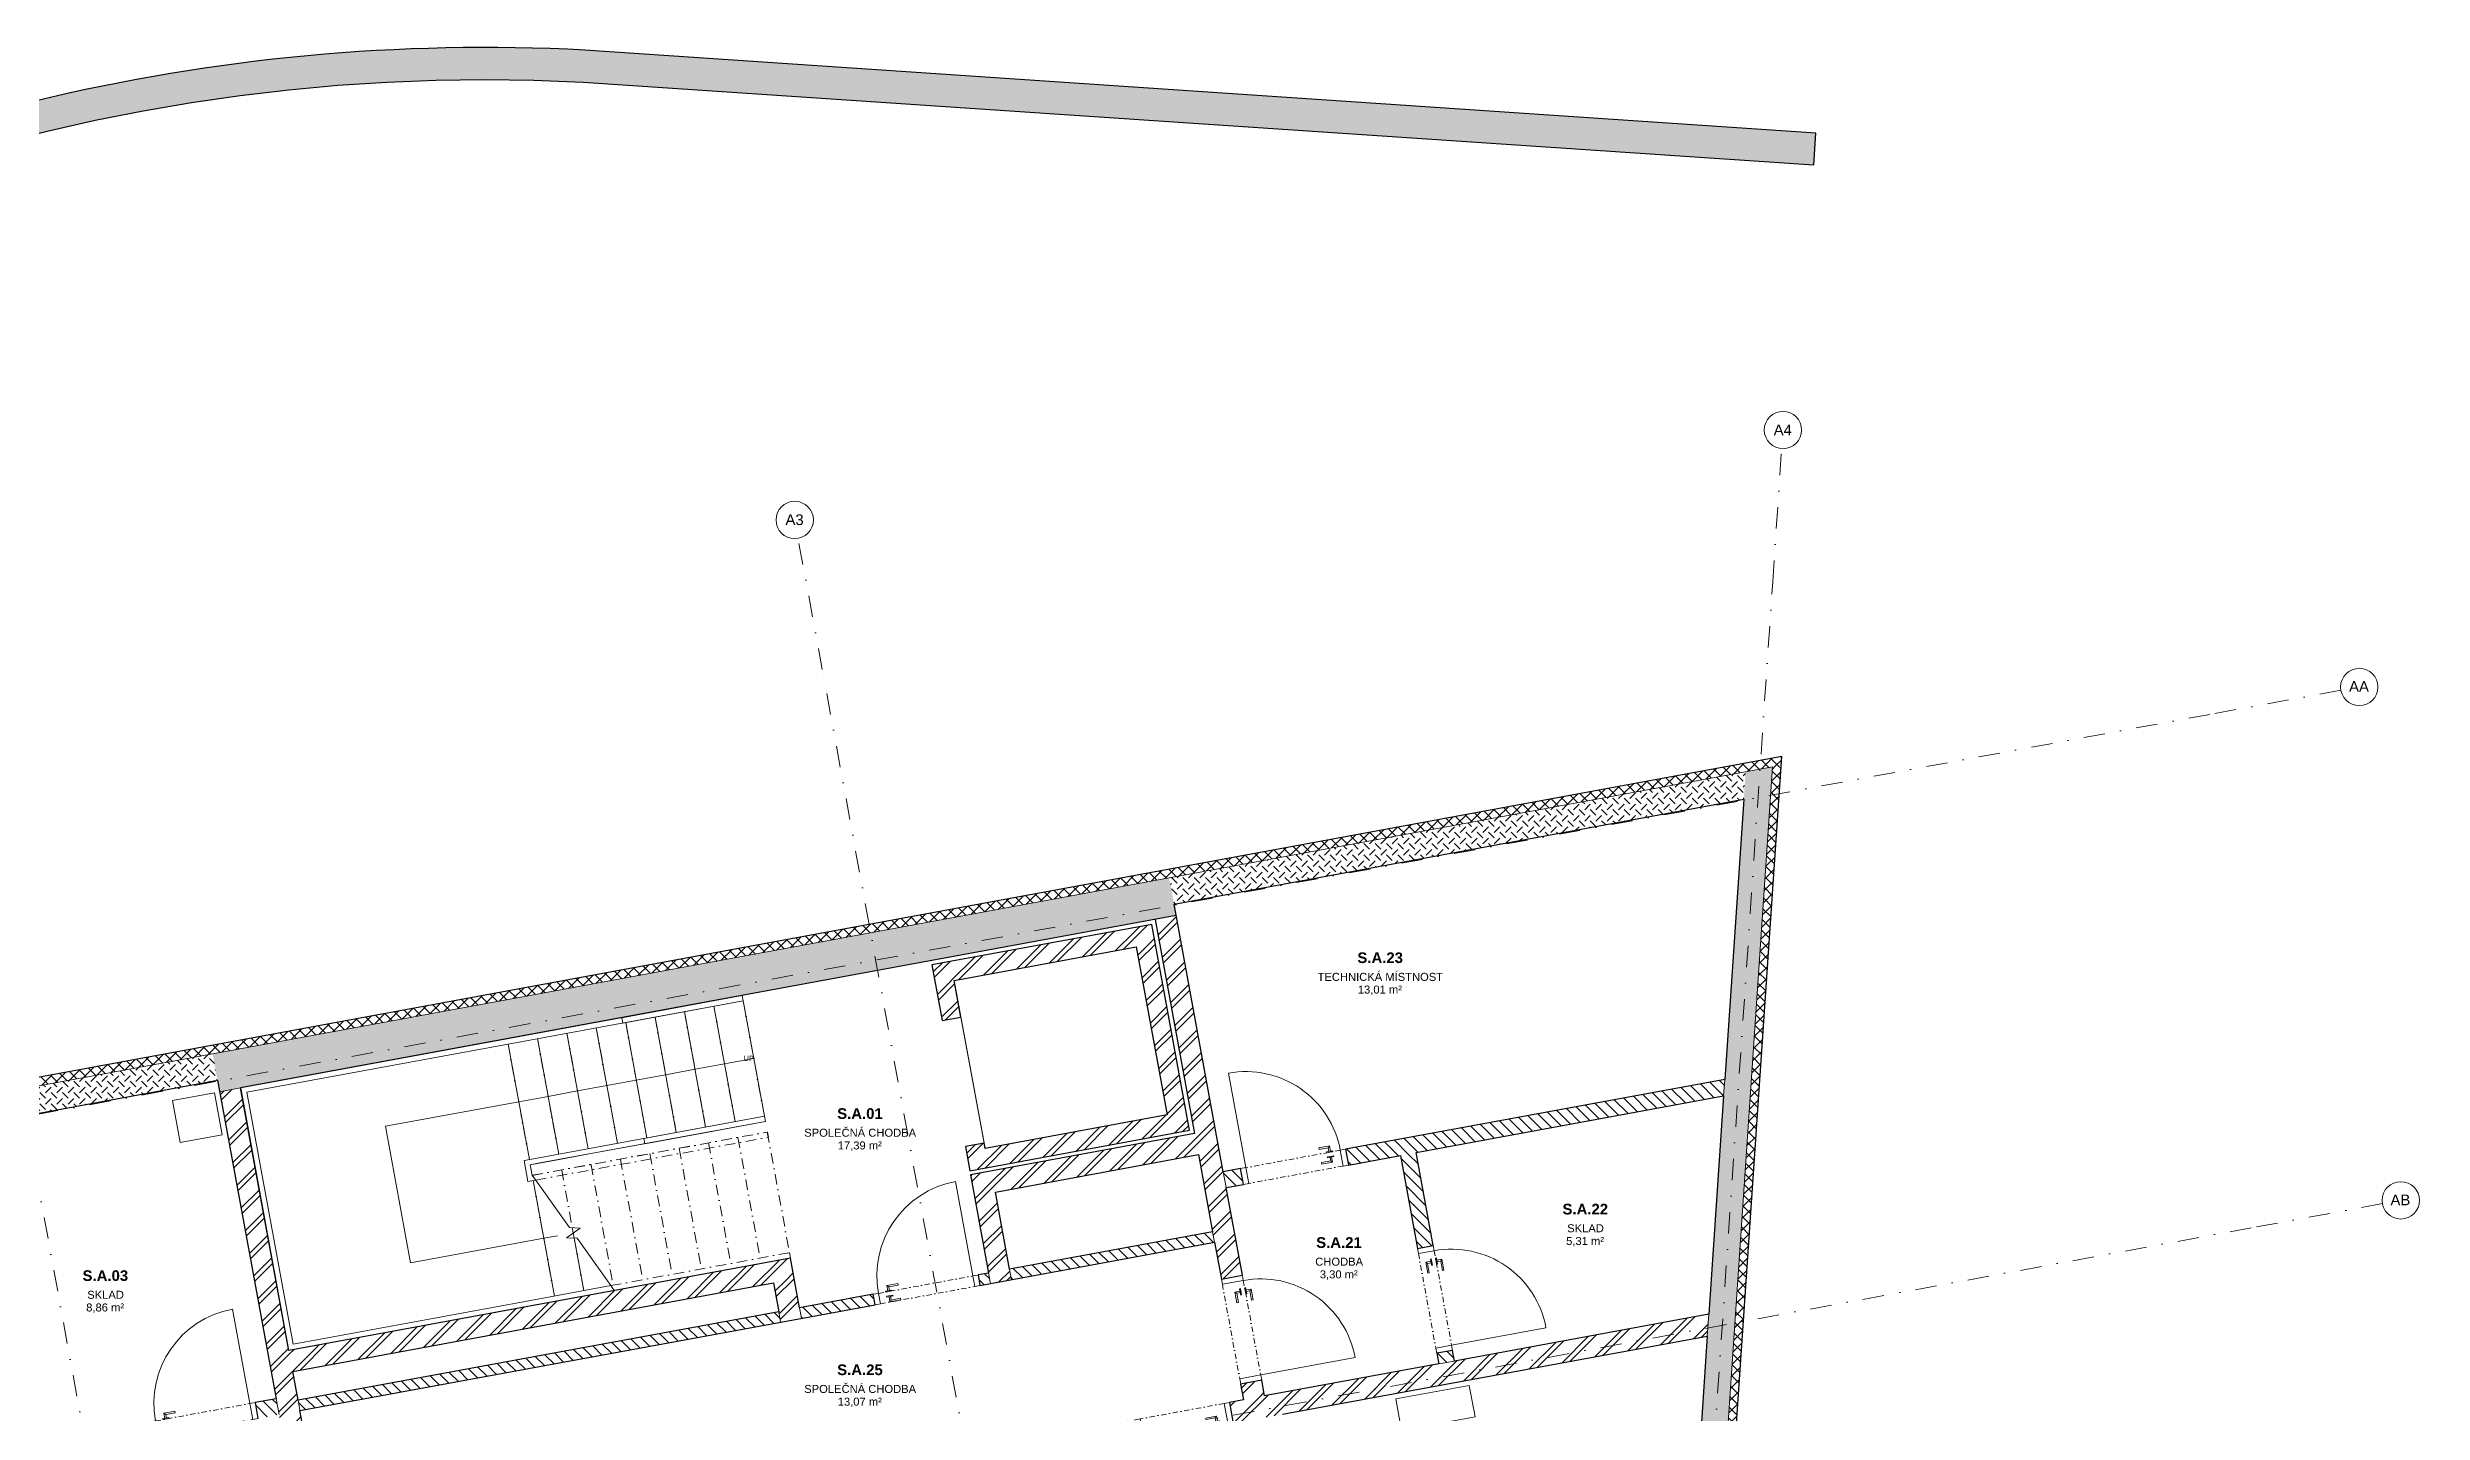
# Model space of a CAD drawing. Header units: millimetres. Extents: x -257414 to 61410, y -2356 to 77022.
# Drawn here: x -94923 to -72666, y 12512 to 25298 of the extents above; entities that cross this region are included whole.
import ezdxf

# ---------------------------------------------------------------- set-up
doc = ezdxf.new("R2010")
doc.units = ezdxf.units.MM
for name, pattern in [('HA_DashDot_10mm-S3mm', [500, 200, -150, 0, -150]), ('HA_DashDot_2_2mm-S0_6mm', [110, 50, -30, 0, -30]), ('HA_DashDot_4mm-S1mm', [200, 100, -50, 0, -50])]:
    doc.linetypes.add(name, pattern=pattern)
for name, color, linetype, lineweight in [('-UNDERLAY_A-AREA-____-IDEN', 9, 'Continuous', 9), ('-UNDERLAY_A-DOOR-____-OTLN', 9, 'Continuous', 9), ('-UNDERLAY_A-DOOR-FRAM-MCUT', 9, 'Continuous', 9), ('-UNDERLAY_A-FLOR-____-OTLN', 9, 'Continuous', 9), ('-UNDERLAY_A-FLOR-HRAL-MBND', 9, 'HA_DashDot_4mm-S1mm', 9), ('-UNDERLAY_A-FLOR-HRAL-OTLN', 9, 'Continuous', 9), ('-UNDERLAY_A-GENM-____-OTLN', 9, 'Continuous', 9), ('-UNDERLAY_A-WALL-____-MCUT', 9, 'Continuous', 9), ('-UNDERLAY_A-WALL-____-PATT', 9, 'Continuous', 25), ('-UNDERLAY_I-WALL-____-MCUT', 9, 'Continuous', 25), ('-UNDERLAY_S-GRID-____-IDEN', 9, 'Continuous', 9), ('-UNDERLAY_S-GRID-____-OTLN', 9, 'Continuous', 5), ('-UNDERLAY_S-STRS-____-IDEN', 9, 'Continuous', 5), ('-UNDERLAY_S-STRS-____-MBND', 9, 'HA_DashDot_4mm-S1mm', 9), ('-UNDERLAY_S-STRS-____-OTLN', 9, 'Continuous', 9), ('A-DOOR-____-MCUT', 9, 'HA_DashDot_2_2mm-S0_6mm', 9), ('A-DOOR-____-OTLN', 9, 'Continuous', 9)]:
    doc.layers.add(name, color=color, linetype=linetype, lineweight=lineweight)
doc.styles.add('Arial', font='arial.ttf', dxfattribs={"height": 50})
doc.styles.add('Arial_1', font='arial.ttf', dxfattribs={"height": 100})
doc.styles.add('Arial_2', font='arial.ttf', dxfattribs={"height": 75})
doc.styles.add('Arial_B', font='arialbd.ttf', dxfattribs={"height": 100})
pattern_1 = [(45, (39655.53, 4369.22), (-125.7236, 125.7236), []), (45, (39655.53, 4559.72), (-125.7236, 125.7236), [])]
pattern_2 = [(45, (39655.53, 4369.22), (0, 106.06602), [75, -75]), (135, (39655.53, 4425.29), (-106.06602, 7e-15), [75, -75])]
pattern_3 = [(135, (39655.53, 4369.22), (-53.033, -53.033), [])]
pattern_4 = [(45, (39655.53, 4369.22), (-53.033, 53.033), []), (135, (39655.53, 4369.22), (-53.033, -53.033), [])]

# ---------------------------------------------------------------- blocks, each defined once
blk = doc.blocks.new('HA_GM_Shaft_Rectangle _1_ - Default-1406569-1PP')
at = {"layer": '-UNDERLAY_A-GENM-____-OTLN'}
for p, q in [((0, -300), (0, 0)), ((0, 0), (700, 0)), ((700, 0), (700, -300)), ((700, -300), (0, -300))]:
    blk.add_line(p, q, dxfattribs=at)
blk = doc.blocks.new('HA_GM_Shaft_Rectangle _1_ - Default-1428208-1PP')
at = {"layer": '-UNDERLAY_A-GENM-____-OTLN'}
for p, q in [((0, -735), (0, 0)), ((0, 0), (1935, 0)), ((1935, 0), (1935, -735)), ((1935, -735), (0, -735))]:
    blk.add_line(p, q, dxfattribs=at)
blk = doc.blocks.new('HA_GM_Shaft_Rectangle _1_ - Default-1406564-1PP')
at = {"layer": '-UNDERLAY_A-GENM-____-OTLN'}
for p, q in [((0, -275), (0, 0)), ((0, 0), (4580, 0)), ((4580, 0), (4580, -275)), ((4580, -275), (0, -275))]:
    blk.add_line(p, q, dxfattribs=at)
blk = doc.blocks.new('HA_GM_Shaft_Rectangle _1_ - Default-1428171-1PP')
at = {"layer": '-UNDERLAY_A-GENM-____-OTLN'}
for p, q in [((0, -1600), (0, 0)), ((0, 0), (1735, 0)), ((1735, 0), (1735, -1600)), ((1735, -1600), (0, -1600))]:
    blk.add_line(p, q, dxfattribs=at)
blk = doc.blocks.new('HA_GM_Shaft_Rectangle _1_ - Default-1406602-1PP')
at = {"layer": '-UNDERLAY_A-GENM-____-OTLN'}
for p, q in [((0, -400), (0, 0)), ((0, 0), (400, 0)), ((400, 0), (400, -400)), ((400, -400), (0, -400))]:
    blk.add_line(p, q, dxfattribs=at)
blk = doc.blocks.new('HA_DR_Single_Swing_Solid - In_900x1970_SKLEP-1383035-1PP')
at = {"layer": '-UNDERLAY_A-DOOR-FRAM-MCUT'}
for p, q in [((-500, 100), (-450, 100)), ((-450, 100), (-450, -100)), ((450, 100), (500, 100)), ((450, -100), (450, 100)), ((-450, -100), (-500, -100)), ((500, -100), (450, -100))]:
    blk.add_line(p, q, dxfattribs=at)
at = {"layer": 'A-DOOR-____-MCUT'}
for p, q in [((-450, 100), (450, 100)), ((-450, -100), (450, -100))]:
    blk.add_line(p, q, dxfattribs=at)
at = {"layer": 'A-DOOR-____-OTLN', "lineweight": 5}
blk.add_line((450, 1000), (450, 100), dxfattribs=at)
at = {"layer": 'A-DOOR-____-OTLN'}
for p, q in [((-380, 108), (-320, 108)), ((-380, 108), (-380, 100)), ((-320, 100), (-380, 100)), ((-380, 60), (-320, 60)), ((-380, 60), (-380, 52)), ((-320, 52), (-380, 52)), ((-358, 157), (-358, 108)), ((-255, 157), (-358, 157)), ((-358, 52), (-358, 2)), ((-358, 2), (-255, 2)), ((-343, 108), (-343, 143)), ((-343, 143), (-255, 143)), ((-343, 17), (-343, 52)), ((-255, 17), (-343, 17)), ((-320, 100), (-320, 108)), ((-320, 52), (-320, 60)), ((-255, 157), (-255, 143)), ((-255, 17), (-255, 2))]:
    blk.add_line(p, q, dxfattribs=at)
at = {"layer": 'A-DOOR-____-OTLN', "lineweight": 5}
blk.add_arc((450, 100), 900, 90, 180, dxfattribs=at)
at = {"layer": 'A-DOOR-____-OTLN'}
for points in [[(-343, 143), (-343, 143), (-343, 143), (-343, 143), (-343, 143), (-344, 144), (-344, 144), (-345, 145), (-345, 145), (-346, 146), (-347, 147), (-347, 147), (-348, 148), (-348, 148), (-349, 149), (-349, 149), (-350, 150), (-350, 150), (-350, 150), (-351, 151), (-351, 151), (-352, 152), (-352, 152), (-353, 153), (-353, 153), (-354, 154), (-354, 154), (-355, 155), (-355, 155), (-356, 156), (-356, 156), (-357, 157), (-357, 157), (-357, 157), (-358, 157), (-358, 157)], [(-358, 2), (-358, 2), (-357, 3), (-357, 3), (-357, 3), (-356, 4), (-356, 4), (-355, 5), (-355, 5), (-354, 6), (-353, 7), (-353, 7), (-352, 8), (-352, 8), (-351, 9), (-351, 9), (-350, 10), (-350, 10), (-350, 10), (-349, 11), (-349, 11), (-348, 12), (-348, 12), (-347, 13), (-347, 13), (-346, 14), (-346, 14), (-345, 15), (-345, 15), (-344, 16), (-344, 16), (-343, 17), (-343, 17), (-343, 17), (-343, 17), (-343, 17)]]:
    blk.add_open_spline(points, degree=3, knots=[0, 0, 0, 0, 0.083333, 0.125, 0.166667, 0.208333, 0.229167, 0.25, 0.291667, 0.333333, 0.354167, 0.375, 0.395833, 0.416667, 0.4375, 0.458333, 0.479167, 0.5, 0.520833, 0.541667, 0.5625, 0.583333, 0.604167, 0.625, 0.645833, 0.666667, 0.6875, 0.708333, 0.75, 0.770833, 0.791667, 0.833333, 0.875, 0.916667, 1, 1, 1, 1], dxfattribs=at)
blk = doc.blocks.new('HA_DR_Single_Swing_Solid - In_900x1970_SKLEP-1383148-1PP')
at = {"layer": '-UNDERLAY_A-DOOR-FRAM-MCUT'}
for p, q in [((-500, 75), (-450, 75)), ((-450, 75), (-450, -75)), ((450, 75), (500, 75)), ((450, -75), (450, 75)), ((-450, -75), (-500, -75)), ((500, -75), (450, -75))]:
    blk.add_line(p, q, dxfattribs=at)
at = {"layer": 'A-DOOR-____-MCUT'}
for p, q in [((-450, 75), (450, 75)), ((-450, -75), (450, -75))]:
    blk.add_line(p, q, dxfattribs=at)
at = {"layer": 'A-DOOR-____-OTLN', "lineweight": 5}
blk.add_line((450, 975), (450, 75), dxfattribs=at)
at = {"layer": 'A-DOOR-____-OTLN'}
for p, q in [((-380, 83), (-320, 83)), ((-380, 83), (-380, 75)), ((-320, 75), (-380, 75)), ((-380, 35), (-320, 35)), ((-380, 35), (-380, 27)), ((-320, 27), (-380, 27)), ((-358, 132), (-358, 83)), ((-255, 132), (-358, 132)), ((-358, 27), (-358, -22)), ((-343, 83), (-343, 118)), ((-343, 118), (-255, 118)), ((-343, -8), (-343, 27)), ((-320, 75), (-320, 83)), ((-320, 27), (-320, 35)), ((-255, 132), (-255, 118)), ((-358, -22), (-255, -22)), ((-255, -8), (-343, -8)), ((-255, -8), (-255, -22))]:
    blk.add_line(p, q, dxfattribs=at)
at = {"layer": 'A-DOOR-____-OTLN', "lineweight": 5}
blk.add_arc((450, 75), 900, 90, 180, dxfattribs=at)
at = {"layer": 'A-DOOR-____-OTLN'}
for points in [[(-343, 118), (-343, 118), (-343, 118), (-343, 118), (-343, 118), (-344, 119), (-344, 119), (-345, 120), (-345, 120), (-346, 121), (-347, 122), (-347, 122), (-348, 123), (-348, 123), (-349, 124), (-349, 124), (-350, 125), (-350, 125), (-350, 125), (-351, 126), (-351, 126), (-352, 127), (-352, 127), (-353, 128), (-353, 128), (-354, 129), (-354, 129), (-355, 130), (-355, 130), (-356, 131), (-356, 131), (-357, 132), (-357, 132), (-357, 132), (-358, 132), (-358, 132)], [(-358, -22), (-358, -22), (-357, -22), (-357, -22), (-357, -22), (-356, -21), (-356, -21), (-355, -20), (-355, -20), (-354, -19), (-353, -18), (-353, -18), (-352, -17), (-352, -17), (-351, -16), (-351, -16), (-350, -15), (-350, -15), (-350, -15), (-349, -14), (-349, -14), (-348, -13), (-348, -13), (-347, -12), (-347, -12), (-346, -11), (-346, -11), (-345, -10), (-345, -10), (-344, -9), (-344, -9), (-343, -8), (-343, -8), (-343, -8), (-343, -8), (-343, -8)]]:
    blk.add_open_spline(points, degree=3, knots=[0, 0, 0, 0, 0.083333, 0.125, 0.166667, 0.208333, 0.229167, 0.25, 0.291667, 0.333333, 0.354167, 0.375, 0.395833, 0.416667, 0.4375, 0.458333, 0.479167, 0.5, 0.520833, 0.541667, 0.5625, 0.583333, 0.604167, 0.625, 0.645833, 0.666667, 0.6875, 0.708333, 0.75, 0.770833, 0.791667, 0.833333, 0.875, 0.916667, 1, 1, 1, 1], dxfattribs=at)
blk = doc.blocks.new('HA_DR_Single_Swing_Solid - In_900x1970_SKLEP-1383133-1PP')
at = {"layer": '-UNDERLAY_A-DOOR-FRAM-MCUT'}
for p, q in [((-450, 75), (-500, 75)), ((-450, -75), (-450, 75)), ((500, 75), (450, 75)), ((450, 75), (450, -75)), ((-500, -75), (-450, -75)), ((450, -75), (500, -75))]:
    blk.add_line(p, q, dxfattribs=at)
at = {"layer": 'A-DOOR-____-MCUT'}
for p, q in [((-450, 75), (450, 75)), ((-450, -75), (450, -75))]:
    blk.add_line(p, q, dxfattribs=at)
at = {"layer": 'A-DOOR-____-OTLN'}
for p, q in [((-358, 22), (-358, -27)), ((-255, 22), (-358, 22)), ((-343, -27), (-343, 7)), ((-343, 7), (-255, 7)), ((-255, 22), (-255, 7)), ((-380, -27), (-320, -27)), ((-380, -27), (-380, -35)), ((-320, -35), (-380, -35)), ((-380, -75), (-320, -75)), ((-380, -75), (-380, -83)), ((-320, -83), (-380, -83)), ((-358, -83), (-358, -133)), ((-358, -133), (-255, -133)), ((-343, -118), (-343, -83)), ((-255, -118), (-343, -118)), ((-320, -35), (-320, -27)), ((-320, -83), (-320, -75)), ((-255, -118), (-255, -133))]:
    blk.add_line(p, q, dxfattribs=at)
at = {"layer": 'A-DOOR-____-OTLN', "lineweight": 5}
blk.add_line((450, -975), (450, -75), dxfattribs=at)
blk.add_arc((450, -75), 900, 180, 270, dxfattribs=at)
at = {"layer": 'A-DOOR-____-OTLN'}
for points in [[(-343, 7), (-343, 7), (-343, 8), (-343, 8), (-343, 8), (-344, 9), (-344, 9), (-345, 10), (-345, 10), (-346, 11), (-347, 12), (-347, 12), (-348, 13), (-348, 13), (-349, 14), (-349, 14), (-350, 15), (-350, 15), (-350, 15), (-351, 16), (-351, 16), (-352, 17), (-352, 17), (-353, 18), (-353, 18), (-354, 19), (-354, 19), (-355, 20), (-355, 20), (-356, 21), (-356, 21), (-357, 22), (-357, 22), (-357, 22), (-358, 22), (-358, 22)], [(-358, -133), (-358, -133), (-357, -132), (-357, -132), (-357, -132), (-356, -131), (-356, -131), (-355, -130), (-355, -130), (-354, -129), (-353, -128), (-353, -128), (-352, -127), (-352, -127), (-351, -126), (-351, -126), (-350, -125), (-350, -125), (-350, -125), (-349, -124), (-349, -124), (-348, -123), (-348, -123), (-347, -122), (-347, -122), (-346, -121), (-346, -121), (-345, -120), (-345, -120), (-344, -119), (-344, -119), (-343, -118), (-343, -118), (-343, -118), (-343, -118), (-343, -118)]]:
    blk.add_open_spline(points, degree=3, knots=[0, 0, 0, 0, 0.083333, 0.125, 0.166667, 0.208333, 0.229167, 0.25, 0.291667, 0.333333, 0.354167, 0.375, 0.395833, 0.416667, 0.4375, 0.458333, 0.479167, 0.5, 0.520833, 0.541667, 0.5625, 0.583333, 0.604167, 0.625, 0.645833, 0.666667, 0.6875, 0.708333, 0.75, 0.770833, 0.791667, 0.833333, 0.875, 0.916667, 1, 1, 1, 1], dxfattribs=at)
blk = doc.blocks.new('HA_DR_Single_Swing_Solid - In_800x1970_SKLEP-1384679-1PP')
at = {"layer": '-UNDERLAY_A-DOOR-FRAM-MCUT'}
for p, q in [((-450, 100), (-400, 100)), ((-400, 100), (-400, -100)), ((400, 100), (450, 100)), ((400, -100), (400, 100)), ((-400, -100), (-450, -100)), ((450, -100), (400, -100))]:
    blk.add_line(p, q, dxfattribs=at)
at = {"layer": 'A-DOOR-____-MCUT'}
for p, q in [((-400, 100), (400, 100)), ((-400, -100), (400, -100))]:
    blk.add_line(p, q, dxfattribs=at)
at = {"layer": 'A-DOOR-____-OTLN', "lineweight": 5}
blk.add_line((400, 900), (400, 100), dxfattribs=at)
at = {"layer": 'A-DOOR-____-OTLN'}
for p, q in [((-330, 108), (-270, 108)), ((-330, 108), (-330, 100)), ((-270, 100), (-330, 100)), ((-330, 60), (-270, 60)), ((-330, 60), (-330, 52)), ((-270, 52), (-330, 52)), ((-308, 157), (-308, 108)), ((-205, 157), (-308, 157)), ((-308, 52), (-308, 3)), ((-308, 3), (-205, 3)), ((-293, 108), (-293, 143)), ((-293, 143), (-205, 143)), ((-293, 17), (-293, 52)), ((-205, 17), (-293, 17)), ((-270, 100), (-270, 108)), ((-270, 52), (-270, 60)), ((-205, 157), (-205, 143)), ((-205, 17), (-205, 3))]:
    blk.add_line(p, q, dxfattribs=at)
at = {"layer": 'A-DOOR-____-OTLN', "lineweight": 5}
blk.add_arc((400, 100), 800, 90, 180, dxfattribs=at)
at = {"layer": 'A-DOOR-____-OTLN'}
for points in [[(-293, 143), (-293, 143), (-293, 143), (-293, 143), (-293, 143), (-294, 144), (-294, 144), (-295, 145), (-295, 145), (-296, 146), (-297, 147), (-297, 147), (-298, 148), (-298, 148), (-299, 149), (-299, 149), (-300, 150), (-300, 150), (-300, 150), (-301, 151), (-301, 151), (-302, 152), (-302, 152), (-303, 153), (-303, 153), (-304, 154), (-304, 154), (-305, 155), (-305, 155), (-306, 156), (-306, 156), (-307, 157), (-307, 157), (-307, 157), (-308, 157), (-308, 157)], [(-308, 3), (-308, 3), (-307, 3), (-307, 3), (-307, 3), (-306, 4), (-306, 4), (-305, 5), (-305, 5), (-304, 6), (-303, 7), (-303, 7), (-302, 8), (-302, 8), (-301, 9), (-301, 9), (-300, 10), (-300, 10), (-300, 10), (-299, 11), (-299, 11), (-298, 12), (-298, 12), (-297, 13), (-297, 13), (-296, 14), (-296, 14), (-295, 15), (-295, 15), (-294, 16), (-294, 16), (-293, 17), (-293, 17), (-293, 17), (-293, 17), (-293, 17)]]:
    blk.add_open_spline(points, degree=3, knots=[0, 0, 0, 0, 0.083333, 0.125, 0.166667, 0.208333, 0.229167, 0.25, 0.291667, 0.333333, 0.354167, 0.375, 0.395833, 0.416667, 0.4375, 0.458333, 0.479167, 0.5, 0.520833, 0.541667, 0.5625, 0.583333, 0.604167, 0.625, 0.645833, 0.666667, 0.6875, 0.708333, 0.75, 0.770833, 0.791667, 0.833333, 0.875, 0.916667, 1, 1, 1, 1], dxfattribs=at)
blk = doc.blocks.new('Top Rail Type - Top Rail_Internal_-1405265-1PP')
at = {"layer": '-UNDERLAY_A-FLOR-HRAL-OTLN'}
for p, q in [((11444, 13850), (12573, 14057)), ((12573, 14057), (12583, 14008)), ((11453, 13800), (11444, 13850)), ((12583, 14008), (11453, 13800))]:
    blk.add_line(p, q, dxfattribs=at)
blk = doc.blocks.new('Top Rail Type - Top Rail_Internal_-V18-1PP')
at = {"layer": '-UNDERLAY_A-FLOR-HRAL-MBND'}
for p, q in [((11341, 11340), (13017, 11649)), ((11373, 11295), (13026, 11599)), ((13017, 11649), (13026, 11599))]:
    blk.add_line(p, q, dxfattribs=at)
at = {"layer": '-UNDERLAY_A-FLOR-HRAL-OTLN'}
for p, q in [((12573, 14057), (10370, 13652)), ((12583, 14008), (12573, 14057)), ((12583, 14008), (10380, 13603)), ((10370, 13652), (7873, 13192)), ((10380, 13603), (7931, 13152)), ((7873, 13192), (8325, 10734)), ((7931, 13152), (8365, 10793)), ((8325, 10734), (10547, 11143)), ((8365, 10793), (10538, 11193)), ((10538, 11193), (11341, 11340)), ((10547, 11143), (11373, 11295)), ((11373, 11295), (11341, 11340))]:
    blk.add_line(p, q, dxfattribs=at)
blk = doc.blocks.new('Top Rail Type - Top Rail_Internal_-1405281-1PP')
at = {"layer": '-UNDERLAY_A-FLOR-HRAL-OTLN'}
for p, q in [((11652, 12719), (12781, 12927)), ((12781, 12927), (12791, 12878)), ((11661, 12670), (11652, 12719)), ((12791, 12878), (11661, 12670))]:
    blk.add_line(p, q, dxfattribs=at)
blk = doc.blocks.new('Top Rail Type - Top Rail_Internal_-V19-1PP')
at = {"layer": '-UNDERLAY_A-FLOR-HRAL-MBND'}
for p, q in [((10606, 12373), (12809, 12779)), ((10638, 12329), (12818, 12730)), ((12809, 12779), (12818, 12730))]:
    blk.add_line(p, q, dxfattribs=at)
at = {"layer": '-UNDERLAY_A-FLOR-HRAL-OTLN'}
for p, q in [((12781, 12927), (10652, 12535)), ((12791, 12878), (12781, 12927)), ((12791, 12878), (10661, 12486)), ((10652, 12535), (10529, 12513)), ((10529, 12513), (10565, 12315)), ((10661, 12486), (10587, 12472)), ((10587, 12472), (10605, 12373)), ((10565, 12315), (10638, 12329)), ((10605, 12373), (10606, 12373)), ((10638, 12329), (10606, 12373))]:
    blk.add_line(p, q, dxfattribs=at)
blk = doc.blocks.new('HA_GM_Shaft_Rectangle _1_ - Default-1430006-1PP')
at = {"layer": '-UNDERLAY_A-GENM-____-OTLN'}
for p, q in [((0, -735), (0, 0)), ((0, 0), (1935, 0)), ((1935, 0), (1935, -735)), ((1935, -735), (0, -735))]:
    blk.add_line(p, q, dxfattribs=at)
blk = doc.blocks.new('HA_GM_Shaft_Rectangle _1_ - Default-1406634-1PP')
at = {"layer": '-UNDERLAY_A-GENM-____-OTLN'}
for p, q in [((0, -275), (0, 0)), ((0, 0), (4580, 0)), ((4580, 0), (4580, -275)), ((4580, -275), (0, -275))]:
    blk.add_line(p, q, dxfattribs=at)
blk = doc.blocks.new('HA_DR_Single_Swing_Solid - In_900x2100_sklenene-V25-1PP')
at = {"layer": '-UNDERLAY_A-DOOR-FRAM-MCUT'}
for p, q in [((-500, 50), (-450, 50)), ((-450, 50), (-450, -50)), ((450, 50), (500, 50)), ((450, -50), (450, 50)), ((-450, -50), (-500, -50)), ((500, -50), (450, -50))]:
    blk.add_line(p, q, dxfattribs=at)
at = {"layer": 'A-DOOR-____-MCUT'}
for p, q in [((-450, 50), (450, 50)), ((-450, -50), (450, -50))]:
    blk.add_line(p, q, dxfattribs=at)
at = {"layer": 'A-DOOR-____-OTLN', "lineweight": 5}
blk.add_line((450, 950), (450, 50), dxfattribs=at)
at = {"layer": 'A-DOOR-____-OTLN'}
for p, q in [((-380, 58), (-320, 58)), ((-380, 58), (-380, 50)), ((-320, 50), (-380, 50)), ((-380, 10), (-320, 10)), ((-380, 10), (-380, 2)), ((-320, 2), (-380, 2)), ((-358, 107), (-358, 58)), ((-255, 107), (-358, 107)), ((-358, 2), (-358, -47)), ((-343, 58), (-343, 93)), ((-343, 93), (-255, 93)), ((-343, -33), (-343, 2)), ((-320, 50), (-320, 58)), ((-320, 2), (-320, 10)), ((-255, 107), (-255, 93)), ((-358, -47), (-255, -47)), ((-255, -33), (-343, -33)), ((-255, -33), (-255, -47))]:
    blk.add_line(p, q, dxfattribs=at)
at = {"layer": 'A-DOOR-____-OTLN', "lineweight": 5}
blk.add_arc((450, 50), 900, 90, 180, dxfattribs=at)
at = {"layer": 'A-DOOR-____-OTLN'}
for points in [[(-343, 93), (-343, 93), (-343, 93), (-343, 93), (-343, 93), (-344, 94), (-344, 94), (-345, 95), (-345, 95), (-346, 96), (-347, 97), (-347, 97), (-348, 98), (-348, 98), (-349, 99), (-349, 99), (-350, 100), (-350, 100), (-350, 100), (-351, 101), (-351, 101), (-352, 102), (-352, 102), (-353, 103), (-353, 103), (-354, 104), (-354, 104), (-355, 105), (-355, 105), (-356, 106), (-356, 106), (-357, 107), (-357, 107), (-357, 107), (-358, 107), (-358, 107)], [(-358, -47), (-358, -47), (-357, -47), (-357, -47), (-357, -47), (-356, -46), (-356, -46), (-355, -45), (-355, -45), (-354, -44), (-353, -43), (-353, -43), (-352, -42), (-352, -42), (-351, -41), (-351, -41), (-350, -40), (-350, -40), (-350, -40), (-349, -39), (-349, -39), (-348, -38), (-348, -38), (-347, -37), (-347, -37), (-346, -36), (-346, -36), (-345, -35), (-345, -35), (-344, -34), (-344, -34), (-343, -33), (-343, -33), (-343, -33), (-343, -33), (-343, -33)]]:
    blk.add_open_spline(points, degree=3, knots=[0, 0, 0, 0, 0.083333, 0.125, 0.166667, 0.208333, 0.229167, 0.25, 0.291667, 0.333333, 0.354167, 0.375, 0.395833, 0.416667, 0.4375, 0.458333, 0.479167, 0.5, 0.520833, 0.541667, 0.5625, 0.583333, 0.604167, 0.625, 0.645833, 0.666667, 0.6875, 0.708333, 0.75, 0.770833, 0.791667, 0.833333, 0.875, 0.916667, 1, 1, 1, 1], dxfattribs=at)
blk = doc.blocks.new('Grid - Radius 3_5mm-353793-1PP')
at = {"layer": '-UNDERLAY_S-GRID-____-IDEN'}
blk.add_circle((0, 0), 3.5, dxfattribs=at)
blk = doc.blocks.new('A$C4e1402a9')
at = {"layer": '-UNDERLAY_A-WALL-____-PATT', "lineweight": 5}
h = blk.add_hatch(dxfattribs=at)
h.set_pattern_fill('FP_2', color=256, style=0, pattern_type=2)
h.set_pattern_definition(pattern_2)
h.paths.add_polyline_path([(40958, 24628), (41028, 24668), (41430, 24892), (41838, 25104), (42251, 25306), (42669, 25498), (43092, 25678), (43520, 25847), (43952, 26005), (44387, 26152), (44827, 26288), (45270, 26412), (45716, 26524), (46164, 26625), (46616, 26714), (47069, 26792), (47524, 26857), (47981, 26911), (48439, 26953), (48898, 26983), (49357, 27001), (49817, 27007), (50277, 27001), (50737, 26983), (50755, 27282), (50283, 27301), (49811, 27307), (49339, 27300), (48867, 27281), (48396, 27250), (47926, 27207), (47458, 27151), (46991, 27083), (46526, 27003), (46063, 26910), (45603, 26806), (45145, 26689), (44691, 26560), (44240, 26420), (43794, 26268), (43351, 26104), (42913, 25929), (42479, 25742), (42051, 25544), (41628, 25334), (41210, 25114), (40799, 24883)])
h = blk.add_hatch(dxfattribs=at)
h.set_pattern_fill('FP_2', color=256, style=0, pattern_type=2)
h.set_pattern_definition(pattern_2)
h.paths.add_polyline_path([(62271, 26207), (62291, 26506), (50755, 27282), (50737, 26983)])
h = blk.add_hatch(dxfattribs=at)
h.set_pattern_fill('FP_15', color=256, style=0, pattern_type=2)
h.set_pattern_definition(pattern_4)
h.paths.add_polyline_path([(45400, 17536), (61967, 20585), (61972, 20667), (45355, 17609)])
h = blk.add_hatch(dxfattribs=at)
h.set_pattern_fill('FP_2', color=256, style=0, pattern_type=2)
h.set_pattern_definition(pattern_2)
h.paths.add_polyline_path([(56276, 19284), (61614, 20266), (61632, 20523), (56230, 19529)])
h = blk.add_hatch(dxfattribs=at)
h.set_pattern_fill('FP_2', color=256, style=0, pattern_type=2)
h.set_pattern_definition(pattern_2)
h.paths.add_polyline_path([(60799, 8250), (61052, 8297), (61885, 20570), (61632, 20523), (60890, 9600)])
h = blk.add_hatch(dxfattribs=at)
h.set_pattern_fill('FP_15', color=256, style=0, pattern_type=2)
h.set_pattern_definition(pattern_4)
h.paths.add_polyline_path([(61029, 7957), (61110, 7972), (61967, 20585), (61885, 20570), (61035, 8039)])
h = blk.add_hatch(dxfattribs=at)
h.set_pattern_fill('FP_2', color=256, style=0, pattern_type=2)
h.set_pattern_definition(pattern_2)
h.paths.add_polyline_path([(47331, 17526), (56296, 19175), (56230, 19529), (47266, 17880), (47311, 17634)])
h = blk.add_hatch(dxfattribs=at)
h.set_pattern_fill('FP_1', color=256, style=0, pattern_type=2)
h.set_pattern_definition(pattern_1)
h.paths.add_polyline_path([(56927, 14640), (57124, 14676), (57097, 14823), (56900, 14787), (56913, 14718)])
h.paths.add_polyline_path([(56719, 15771), (56916, 15807), (56296, 19175), (56099, 19139), (56703, 15855)])
h = blk.add_hatch(dxfattribs=at)
h.set_pattern_fill('FP_1', color=256, style=0, pattern_type=2)
h.set_pattern_definition(pattern_1)
h.paths.add_polyline_path([(54039, 18536), (55922, 18883), (55890, 19060), (54006, 18713)])
h = blk.add_hatch(dxfattribs=at)
h.set_pattern_fill('FP_1', color=256, style=0, pattern_type=2)
h.set_pattern_definition(pattern_1)
h.paths.add_polyline_path([(56245, 17132), (56422, 17165), (56067, 19093), (55890, 19060), (56212, 17309)])
h = blk.add_hatch(dxfattribs=at)
h.set_pattern_fill('FP_1', color=256, style=0, pattern_type=2)
h.set_pattern_definition(pattern_1)
h.paths.add_polyline_path([(54329, 16963), (54506, 16995), (54497, 17045), (54320, 17012)])
h.paths.add_polyline_path([(54102, 18192), (54279, 18225), (54216, 18569), (54039, 18536)])
h = blk.add_hatch(dxfattribs=at)
h.set_pattern_fill('FP_2', color=256, style=0, pattern_type=2)
h.set_pattern_definition(pattern_2)
h.paths.add_polyline_path([(45543, 17308), (47311, 17634), (47266, 17880), (45400, 17536)])
h = blk.add_hatch(dxfattribs=at)
h.set_pattern_fill('FP_3', color=256, style=0, pattern_type=2)
h.set_pattern_definition(pattern_3)
h.paths.add_polyline_path([(56764, 16628), (56927, 16658), (56900, 16805), (56737, 16776)])
h.paths.add_polyline_path([(57910, 16839), (61425, 17486), (61436, 17640), (57883, 16986)])
h = blk.add_hatch(dxfattribs=at)
h.set_pattern_fill('FP_1', color=256, style=0, pattern_type=2)
h.set_pattern_definition(pattern_1)
h.paths.add_polyline_path([(48159, 13026), (48356, 13062), (48320, 13259), (48123, 13223)])
h.paths.add_polyline_path([(47942, 14206), (48139, 14243), (47528, 17562), (47331, 17526), (47888, 14501)])
h = blk.add_hatch(dxfattribs=at)
h.set_pattern_fill('FP_1', color=256, style=0, pattern_type=2)
h.set_pattern_definition(pattern_1)
h.paths.add_polyline_path([(54361, 16786), (56245, 17132), (56212, 17309), (54329, 16963)])
h = blk.add_hatch(dxfattribs=at)
h.set_pattern_fill('FP_1', color=256, style=0, pattern_type=2)
h.set_pattern_definition(pattern_1)
h.paths.add_polyline_path([(54601, 16586), (56504, 16936), (56468, 17133), (54565, 16783)])
h = blk.add_hatch(dxfattribs=at)
h.set_pattern_fill('FP_3', color=256, style=0, pattern_type=2)
h.set_pattern_definition(pattern_3)
h.paths.add_polyline_path([(58756, 14976), (58904, 15003), (58886, 15102), (58738, 15075)])
h.paths.add_polyline_path([(58557, 16058), (58705, 16085), (58545, 16956), (58397, 16929), (58490, 16424)])
h = blk.add_hatch(dxfattribs=at)
h.set_pattern_fill('FP_1', color=256, style=0, pattern_type=2)
h.set_pattern_definition(pattern_1)
h.paths.add_polyline_path([(54556, 15729), (54752, 15765), (54565, 16783), (54368, 16746), (54538, 15827)])
h = blk.add_hatch(dxfattribs=at)
h.set_pattern_fill('FP_3', color=256, style=0, pattern_type=2)
h.set_pattern_definition(pattern_3)
h.paths.add_polyline_path([(54752, 15765), (56655, 16115), (56637, 16213), (54734, 15863)])
h = blk.add_hatch(dxfattribs=at)
h.set_pattern_fill('FP_1', color=256, style=0, pattern_type=2)
h.set_pattern_definition(pattern_1)
h.paths.add_polyline_path([(48017, 14906), (52718, 15772), (52681, 15968), (47980, 15103), (47981, 15101)])
h = blk.add_hatch(dxfattribs=at)
h.set_pattern_fill('FP_3', color=256, style=0, pattern_type=2)
h.set_pattern_definition(pattern_3)
h.paths.add_polyline_path([(52785, 15403), (53474, 15529), (53456, 15628), (52767, 15501)])
h.paths.add_polyline_path([(54457, 15710), (54556, 15729), (54538, 15827), (54439, 15809)])
h = blk.add_hatch(dxfattribs=at)
h.set_pattern_fill('FP_1', color=256, style=0, pattern_type=2)
h.set_pattern_definition(pattern_1)
h.paths.add_polyline_path([(52589, 15367), (52785, 15403), (52718, 15772), (52521, 15735), (52571, 15465)])
h = blk.add_hatch(dxfattribs=at)
h.set_pattern_fill('FP_1', color=256, style=0, pattern_type=2)
h.set_pattern_definition(pattern_1)
h.paths.add_polyline_path([(46396, 12498), (50207, 13200), (50170, 13396), (46359, 12695)])
h.paths.add_polyline_path([(51092, 13363), (55945, 14256), (55909, 14452), (51056, 13559)])
h.paths.add_polyline_path([(56830, 14419), (61273, 15236), (61287, 15442), (56794, 14615), (56828, 14434)])
h = blk.add_hatch(dxfattribs=at)
h.set_pattern_fill('FP_3', color=256, style=0, pattern_type=2)
h.set_pattern_definition(pattern_3)
h.paths.add_polyline_path([(48084, 14538), (52589, 15367), (52571, 15465), (48066, 14636)])
h = blk.add_hatch(dxfattribs=at)
h.set_pattern_fill('FP_3', color=256, style=0, pattern_type=2)
h.set_pattern_definition(pattern_3)
h.paths.add_polyline_path([(44868, 13946), (46708, 14284), (46680, 14432), (44841, 14093)])
h.paths.add_polyline_path([(47691, 14465), (47888, 14501), (47861, 14649), (47664, 14613)])
at = {"layer": '-UNDERLAY_A-FLOR-____-OTLN'}
blk.add_line((54497, 17045), (54279, 18225), dxfattribs=at)
at = {"layer": '-UNDERLAY_A-WALL-____-MCUT'}
for p, q in [((61885, 20570), (45400, 17536)), ((61052, 8297), (61885, 20570)), ((61425, 17486), (61436, 17640)), ((47528, 17562), (47331, 17526)), ((56737, 16776), (56764, 16628)), ((56655, 16115), (56637, 16213)), ((54556, 15729), (54538, 15827)), ((54734, 15863), (54752, 15765)), ((52589, 15367), (52571, 15465)), ((52767, 15501), (52785, 15403)), ((61273, 15236), (61287, 15442)), ((58756, 14976), (58904, 15003)), ((47888, 14501), (47861, 14649)), ((48066, 14636), (48084, 14538))]:
    blk.add_line(p, q, dxfattribs=at)
at = {"layer": '-UNDERLAY_A-WALL-____-MCUT', "lineweight": 25}
for p, q in [((61972, 20667), (45439, 17625)), ((61110, 7972), (61972, 20667))]:
    blk.add_line(p, q, dxfattribs=at)
at = {"layer": '-UNDERLAY_I-WALL-____-MCUT'}
for p, q in [((62291, 26506), (50755, 27282)), ((50737, 26983), (62271, 26207)), ((62271, 26207), (62291, 26506)), ((56276, 19284), (61614, 20266)), ((61614, 20266), (61436, 17640)), ((56296, 19175), (47528, 17562)), ((56737, 16776), (56276, 19284)), ((56067, 19093), (54006, 18713)), ((56422, 17165), (56067, 19093)), ((56099, 19139), (56468, 17133)), ((54006, 18713), (54102, 18192)), ((54216, 18569), (55922, 18883)), ((55922, 18883), (56212, 17309)), ((54279, 18225), (54216, 18569)), ((54102, 18192), (54279, 18225)), ((44439, 17105), (47311, 17634)), ((47311, 17634), (47861, 14649)), ((61436, 17640), (57883, 16986)), ((47980, 15103), (47528, 17562)), ((58545, 16956), (61425, 17486)), ((61425, 17486), (61287, 15442)), ((54361, 16786), (56422, 17165)), ((56212, 17309), (54506, 16995)), ((54497, 17045), (54320, 17012)), ((54320, 17012), (54361, 16786)), ((56468, 17133), (54368, 16746)), ((54506, 16995), (54497, 17045)), ((54601, 16586), (56504, 16936)), ((56504, 16936), (56637, 16213)), ((57883, 16986), (57910, 16839)), ((57910, 16839), (58397, 16929)), ((58397, 16929), (58557, 16058)), ((58705, 16085), (58545, 16956)), ((54368, 16746), (54538, 15827)), ((56900, 16805), (56737, 16776)), ((56927, 16658), (56900, 16805)), ((54734, 15863), (54601, 16586)), ((56764, 16628), (56927, 16658)), ((56916, 15807), (56764, 16628)), ((54457, 15710), (56655, 16115)), ((56637, 16213), (54734, 15863)), ((56655, 16115), (56719, 15771)), ((58557, 16058), (58705, 16085)), ((52681, 15968), (47980, 15103)), ((52767, 15501), (52681, 15968)), ((54538, 15827), (54439, 15809)), ((54439, 15809), (54457, 15710)), ((56719, 15771), (56916, 15807)), ((48017, 14906), (52521, 15735)), ((52521, 15735), (52571, 15465)), ((53456, 15628), (52767, 15501)), ((53474, 15529), (53456, 15628)), ((52571, 15465), (48066, 14636)), ((48084, 14538), (53474, 15529)), ((61287, 15442), (58904, 15003)), ((57293, 14504), (61273, 15236)), ((61273, 15236), (61176, 13815)), ((58756, 14976), (57124, 14676)), ((58886, 15102), (58738, 15075)), ((58738, 15075), (58756, 14976)), ((58904, 15003), (58886, 15102)), ((48066, 14636), (48017, 14906)), ((57097, 14823), (56900, 14787)), ((56900, 14787), (56927, 14640)), ((57124, 14676), (57097, 14823)), ((47861, 14649), (47664, 14613)), ((47664, 14613), (47691, 14465)), ((48139, 14243), (48084, 14538)), ((56927, 14640), (56794, 14615)), ((56794, 14615), (56830, 14419))]:
    blk.add_line(p, q, dxfattribs=at)
at = {"layer": '-UNDERLAY_I-WALL-____-MCUT', "flags": 128}
blk.add_lwpolyline([(41028, 24668), (41430, 24892), (41838, 25104), (42251, 25306), (42669, 25498), (43092, 25678), (43520, 25847), (43952, 26005), (44387, 26152), (44827, 26288), (45270, 26412), (45716, 26524), (46164, 26625), (46616, 26714), (47069, 26792), (47524, 26857), (47981, 26911), (48439, 26953), (48898, 26983), (49357, 27001), (49817, 27007), (50277, 27001), (50737, 26983)], dxfattribs=at)
at = {"layer": '-UNDERLAY_I-WALL-____-MCUT'}
blk.add_arc((49820, 9307), 18000, 87.0244, 120.0782, dxfattribs=at)
at = {"layer": '-UNDERLAY_S-GRID-____-OTLN', "linetype": 'HA_DashDot_10mm-S3mm', "lineweight": 9}
for p, q in [((61886, 22302), (61970, 23550)), ((52979, 21481), (52752, 22710)), ((60726, 5221), (61886, 22302)), ((56134, 4336), (52979, 21481)), ((67211, 21286), (65982, 21060)), ((65982, 21060), (35724, 15491)), ((48167, 2870), (45012, 20015)), ((67600, 16477), (66371, 16250)), ((66371, 16250), (35724, 10611))]:
    blk.add_line(p, q, dxfattribs=at)
at = {"layer": '-UNDERLAY_S-STRS-____-MBND'}
for p, q in [((50261, 16743), (52464, 17148)), ((52464, 17148), (52681, 15968)), ((51363, 16946), (51580, 15766)), ((51363, 16946), (51580, 15766)), ((51638, 16996), (51855, 15816)), ((51638, 16996), (51855, 15816)), ((51913, 17047), (52131, 15867)), ((51913, 17047), (52131, 15867)), ((52189, 17098), (52406, 15918)), ((52189, 17098), (52406, 15918)), ((50537, 16794), (50636, 16253)), ((50537, 16794), (50636, 16253)), ((50812, 16844), (51029, 15664)), ((50812, 16844), (51029, 15664)), ((51087, 16895), (51305, 15715)), ((51087, 16895), (51305, 15715)), ((50645, 16204), (50654, 16154)), ((50645, 16204), (50654, 16154)), ((51029, 15664), (52681, 15968))]:
    blk.add_line(p, q, dxfattribs=at)
at = {"layer": '-UNDERLAY_S-STRS-____-MBND', "linetype": 'Continuous', "lineweight": 5}
for p, q in [((50609, 16255), (50261, 16743)), ((50582, 16158), (50709, 16249)), ((50709, 16249), (50609, 16255)), ((50681, 16153), (50582, 16158)), ((50997, 15709), (50681, 16153))]:
    blk.add_line(p, q, dxfattribs=at)
at = {"layer": '-UNDERLAY_S-STRS-____-OTLN', "linetype": 'HA_DashDot_4mm-S1mm'}
for p, q in [((51886, 17195), (51687, 18276)), ((52162, 17246), (51963, 18327)), ((52437, 17296), (52238, 18377)), ((50785, 16992), (50586, 18073)), ((51060, 17043), (50861, 18124)), ((51335, 17094), (51137, 18175)), ((51611, 17144), (51412, 18225)), ((50234, 16891), (50035, 17972)), ((50509, 16942), (50310, 18023)), ((50270, 16693), (50469, 15612)), ((50636, 16253), (50645, 16204)), ((50654, 16154), (50745, 15663))]:
    blk.add_line(p, q, dxfattribs=at)
at = {"layer": '-UNDERLAY_S-STRS-____-OTLN'}
for p, q in [((51886, 17195), (51687, 18276)), ((52162, 17246), (51963, 18327)), ((52437, 17296), (52238, 18377)), ((50785, 16992), (50586, 18073)), ((51060, 17043), (50861, 18124)), ((51335, 17094), (51137, 18175)), ((51611, 17144), (51412, 18225)), ((50234, 16891), (50035, 17972)), ((50509, 16942), (50310, 18023)), ((51895, 17145), (51620, 17095)), ((52171, 17196), (51895, 17145)), ((52446, 17247), (52171, 17196)), ((50794, 16943), (50518, 16892)), ((51069, 16993), (50794, 16943)), ((51345, 17044), (51069, 16993)), ((51620, 17095), (51345, 17044)), ((50518, 16892), (50243, 16841)), ((50261, 16743), (50243, 16841)), ((50261, 16743), (50261, 16743)), ((50270, 16693), (50469, 15612)), ((50636, 16253), (50645, 16204)), ((50654, 16154), (50745, 15663))]:
    blk.add_line(p, q, dxfattribs=at)
at = {"layer": '-UNDERLAY_S-STRS-____-OTLN', "lineweight": 5}
for p, q in [((52338, 17837), (52062, 17786)), ((50961, 17583), (50685, 17533)), ((51236, 17634), (50961, 17583)), ((51511, 17685), (51236, 17634)), ((51787, 17736), (51511, 17685)), ((52062, 17786), (51787, 17736)), ((50135, 17431), (48885, 17202)), ((50410, 17482), (50135, 17431)), ((50685, 17533), (50410, 17482)), ((48885, 17202), (49121, 15923)), ((49121, 15923), (50370, 16153)), ((50370, 16153), (50498, 16176))]:
    blk.add_line(p, q, dxfattribs=at)
at = {"layer": '-UNDERLAY_A-DOOR-____-OTLN'}
for name, p, rotation in [('HA_DR_Single_Swing_Solid - In_900x1970_SKLEP-1383133-1PP', (57405, 16822), 190.4270886610819), ('HA_DR_Single_Swing_Solid - In_900x2100_sklenene-V25-1PP', (53957, 15669), 10.42708866108196), ('HA_DR_Single_Swing_Solid - In_900x1970_SKLEP-1383148-1PP', (58721, 15580), 280.4270886610819), ('HA_DR_Single_Swing_Solid - In_900x1970_SKLEP-1383035-1PP', (56908, 15297), 280.4270886610819), ('HA_DR_Single_Swing_Solid - In_900x1970_SKLEP-1383148-1PP', (47186, 14449), 10.42708866108196), ('HA_DR_Single_Swing_Solid - In_800x1970_SKLEP-1384679-1PP', (56370, 14435), 190.4270886610821)]:
    blk.add_blockref(name, p, dxfattribs=dict(at, rotation=rotation))
at = {"layer": '-UNDERLAY_A-FLOR-HRAL-OTLN'}
for name in ['Top Rail Type - Top Rail_Internal_-V18-1PP', 'Top Rail Type - Top Rail_Internal_-1405265-1PP', 'Top Rail Type - Top Rail_Internal_-V19-1PP', 'Top Rail Type - Top Rail_Internal_-1405281-1PP']:
    blk.add_blockref(name, (39656, 4369), dxfattribs=at)
at = {"layer": '-UNDERLAY_A-GENM-____-OTLN', "rotation": 10.42708866108199}
for name, p in [('HA_GM_Shaft_Rectangle _1_ - Default-1428171-1PP', (54216, 18569)), ('HA_GM_Shaft_Rectangle _1_ - Default-1406602-1PP', (46889, 17444)), ('HA_GM_Shaft_Rectangle _1_ - Default-1428208-1PP', (54601, 16586)), ('HA_GM_Shaft_Rectangle _1_ - Default-1406564-1PP', (48017, 14906)), ('HA_GM_Shaft_Rectangle _1_ - Default-1406569-1PP', (58354, 14648))]:
    blk.add_blockref(name, p, dxfattribs=at)
at = {"layer": '-UNDERLAY_A-GENM-____-OTLN', "lineweight": 5, "rotation": 10.42708866108199}
for name, p in [('HA_GM_Shaft_Rectangle _1_ - Default-1430006-1PP', (54601, 16586)), ('HA_GM_Shaft_Rectangle _1_ - Default-1406634-1PP', (48017, 14906))]:
    blk.add_blockref(name, p, dxfattribs=at)
at = {"layer": '-UNDERLAY_S-GRID-____-IDEN'}
for p, xscale, yscale, zscale, rotation in [((61982, 23724), 49.99999999999998, 49.99999999999998, 49.99999999999998, 356.1171574003678), ((52721, 22882), 49.99999999999997, 49.99999999999997, 49.99999999999997, 10.4270886610821), ((67383, 21317), 49.99999999999997, 49.99999999999997, 49.99999999999997, 100.4270886610821), ((67772, 16508), 49.99999999999997, 49.99999999999997, 49.99999999999997, 100.4270886610821)]:
    blk.add_blockref('Grid - Radius 3_5mm-353793-1PP', p, dxfattribs=dict(at, xscale=xscale, yscale=yscale, zscale=zscale, rotation=rotation))
at = {"layer": '-UNDERLAY_A-AREA-____-IDEN', "lineweight": 5, "attachment_point": 1}
for s, insert, char_height, width, style in [('S.A.23', (57994, 18831), 100, 529.11, 'Arial_B'), ('TECHNICKÁ MÍSTNOST', (57621, 18639), 75, 1427, 'Arial_2'), ('13,01 m²', (57998, 18520), 75, 513.08, 'Arial_2'), ('S.A.01', (53119, 17371), 100, 529.11, 'Arial_B'), ('SPOLE', (52810, 17179), 75, 424.89, 'Arial_2'), ('ČNÁ CHODBA', (53160, 17179), 75, 849.79, 'Arial_2'), ('17,39 m²', (53124, 17060), 75, 513.08, 'Arial_2'), ('S.A.22', (59916, 16476), 100, 529.11, 'Arial_B'), ('SKLAD', (59960, 16284), 75, 416.88, 'Arial_2'), ('S.A.21', (57608, 16163), 100, 529.11, 'Arial_B'), ('5,31 m²', (59950, 16165), 75, 440.93, 'Arial_2'), ('S.A.03', (46047, 15853), 100, 529.11, 'Arial_B'), ('CHODBA', (57599, 15971), 75, 545.15, 'Arial_2'), ('3,30 m²', (57642, 15852), 75, 440.93, 'Arial_2'), ('SKLAD', (46091, 15661), 75, 416.88, 'Arial_2'), ('8,86 m²', (46081, 15542), 75, 440.93, 'Arial_2'), ('S.A.25', (53119, 14971), 100, 529.11, 'Arial_B'), ('SPOLE', (52810, 14779), 75, 424.89, 'Arial_2'), ('ČNÁ CHODBA', (53160, 14779), 75, 849.79, 'Arial_2'), ('13,07 m²', (53124, 14660), 75, 513.08, 'Arial_2')]:
    blk.add_mtext(s, dxfattribs=dict(at, insert=insert, char_height=char_height, width=width, style=style))
at = {"layer": '-UNDERLAY_S-GRID-____-IDEN', "lineweight": 5, "char_height": 100, "attachment_point": 1, "style": 'Arial_1'}
for s, insert, width in [('A4', (61895, 23775), 212.45), ('A3', (52634, 22934), 212.45), ('AA', (67287, 21372), 232.49), ('AB', (67675, 16562), 232.49)]:
    blk.add_mtext(s, dxfattribs=dict(at, insert=insert, width=width))
at = {"layer": '-UNDERLAY_S-STRS-____-IDEN', "insert": (52241, 17863), "char_height": 50, "width": 115.84, "attachment_point": 1, "line_spacing_factor": 0.941778, "style": 'Arial'}
blk.add_mtext('UP', dxfattribs=at)

msp = doc.modelspace()

# ---------------------------------------------------------------- block references
at = {"color": 252}
msp.add_blockref('A$C4e1402a9', (-140641, -2009), dxfattribs=at)

doc.saveas('drawing.dxf')
